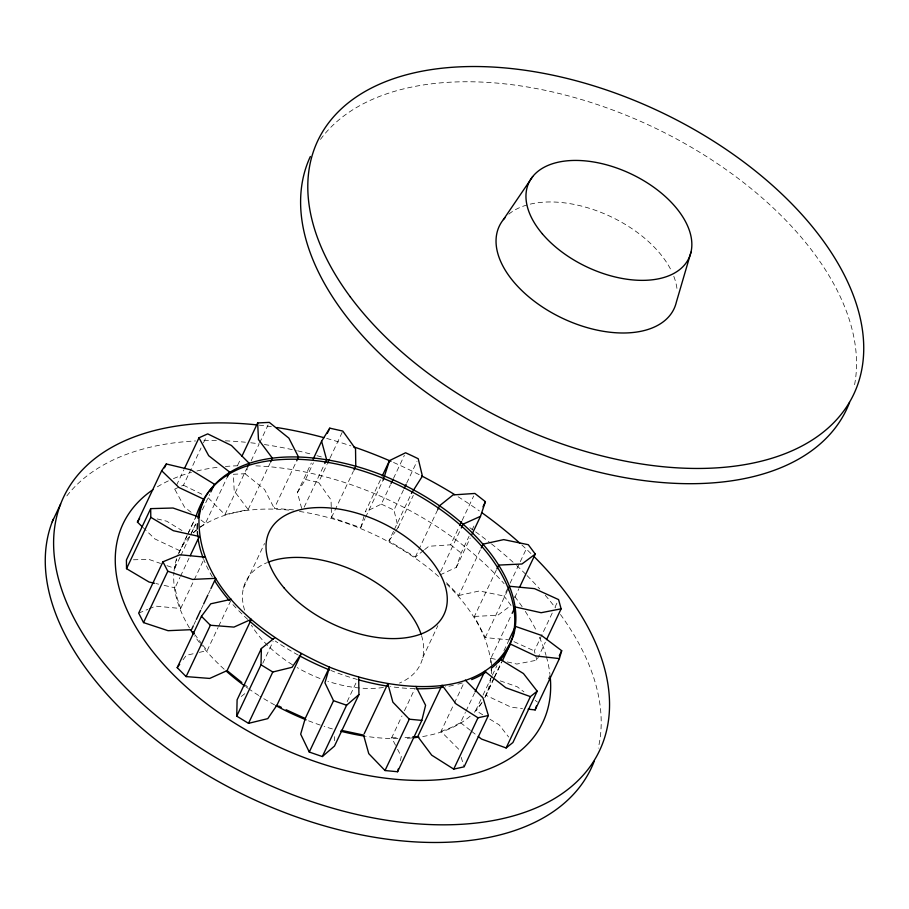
<?xml version="1.0" encoding="UTF-8"?>
<svg xmlns="http://www.w3.org/2000/svg" width="909" height="909" viewBox="0 0 909 909"><rect width="100%" height="100%" fill="white"/><g stroke="black" fill="none" stroke-linecap="round" stroke-linejoin="round"><path stroke-width="0.68" stroke-dasharray="4.54 3.41" d="M491.405 673.649L491.712 668.195M166.983 565.659L174.755 568.352L176.653 559.274M400.301 760.742L401.323 756.618L396.176 746.562M331.262 508.017L331.501 517.516L360.703 527.618L364.498 514.539M440.081 574.897L456.341 567.352L461.147 553.013L469.033 536.333M178.948 553.172L187.152 535.333M301.652 508.37L297.402 492.485L311.31 463.033M191.106 512.256L184.516 507.108L174.721 489.133L175.937 486.565M176.539 485.281L183.823 469.885M181.607 485.997L183.459 485.213L201.048 447.989M203.468 442.853L206.502 436.445M187.765 534.06L195.037 518.653M181.482 547.502L195.378 518.096M191.424 533.026L195.662 524.038M202.343 509.926L209.615 494.519M174.755 568.352L180.221 556.797M180.823 555.513L189.924 536.265M190.526 534.981L195.39 524.709M200.003 527.175L205.4 523.425L226.636 478.498M149.087 608.825L155.587 606.121L180.675 608.496L177.187 598.054L175.028 587.828L179.88 577.556M180.482 576.272L188.981 558.308M237.635 465.283L240.669 458.875M180.675 608.496L204.332 558.444M208.206 497.859L224.932 514.642L246.771 468.442M224.932 514.642L248.146 509.551L234.204 490.905L233.386 474.271L245.055 473.725L247.487 468.589M251.123 460.886L259.008 444.206M259.622 442.922L268.11 424.957M248.146 509.551L269.996 463.351M193.935 624.528L195.753 620.677M201.219 609.132L203.037 605.28M208.502 593.725L210.32 589.884M293.573 509.892L274.257 508.336L296.095 462.136M199.355 652.378L207.161 650.605L218.08 627.505M218.683 626.221L230.818 600.554M243.396 588.214L264.542 543.48M297.402 492.485L305.504 479.498L313.389 462.817M304.174 507.165L324.195 464.817M331.228 506.665L331.046 499.882L318.536 482.406L327.024 464.442M330.058 458.022L342.193 432.354M331.501 517.516L353.34 471.317M262.769 663.331L273.086 641.515M380.428 479.838L365.259 511.926L381.326 504.12L390.427 484.861M360.703 527.618L364.941 518.63M365.554 517.346L383.143 480.122M393.461 478.452L404.38 455.341M395.847 530.833L398.153 527.459L393.961 510.085L403.664 489.542M406.698 483.133L417.015 461.306M423.605 550.434L415.288 557.092L388.95 540.957L393.802 530.686M394.404 529.402L410.788 494.757M398.153 527.459L413.322 495.371M415.288 557.092L437.74 509.608M347.17 701.623L356.873 681.091M424.639 549.604L428.798 546.275L450.625 544.798L459.113 526.822M462.147 520.403L473.68 496.019M440.649 571.625L460.67 529.277M472.066 529.913L473.884 526.061M456.341 567.352L470.237 538.014M422.765 657.639L437.865 625.676M395.54 745.3L391.677 737.756L401.983 715.94M404.414 710.804L414.731 688.988M446.512 582.692L458.772 595.486L480.611 549.286M510.29 639.981L485.258 637.595L474.418 616.427L496.257 570.227M474.418 616.427L497.78 615.257L511.017 605.405L504.029 596.043L507.052 589.623M510.085 583.203L527.072 547.275M485.258 637.595L507.097 591.395M458.704 749.221L440.99 731.45L453.739 704.498M454.341 703.214L464.044 682.682M514.664 597.702L518.903 588.714M440.99 731.45L451.262 727.507L460.533 722.678L465.385 712.406M465.987 711.122L474.487 693.158M491.474 665.218L490.905 658.264L511.528 614.632M482.759 714.815L475.725 710.497L482.395 696.385M482.997 695.101L492.099 675.853M492.383 675.171L496.95 665.581M503.916 650.787L508.767 640.527M485.258 696.351L493.723 678.455M494.326 677.182L501.575 661.843M493.939 678.671L486.054 695.351L511.222 707.236L522.482 708.509M494.541 677.387L501.825 661.979M535.003 653.253L534.322 650.935L552.524 612.427M554.956 607.292L558.592 599.599M507.29 661.922L516.846 664.059L536.844 660.173L545.343 642.209M548.354 678.955L550.172 675.114M481.747 702.873L475.725 710.497M388.95 540.957L395.085 531.958M183.027 659.798L186.356 655.309L194.151 653.548M193.208 532.81L196.219 530.027M241.271 696.499L245.43 693.169M174.721 489.133L179.005 487.099M138.691 613.132L147.792 609.36M458.772 595.486L479.452 590.952L504.029 596.043M405.039 737.631L411.402 737.085M133.418 559.785L148.826 559.387L160.495 563.421M391.677 737.756L397.79 737.699M305.504 479.498L318.536 482.406M155.893 583.555L158.632 584.169M164.097 585.385L175.028 587.828M490.905 658.264L496.359 659.491M157.132 518.914L166.733 521.209L181.993 530.561M500.268 680.886L517.176 686.738L523.925 691.84M513.949 641.652L534.322 650.935M381.326 504.12L393.961 510.085M179.88 550.74L154.814 538.901L143.224 527.686M183.459 485.213L204.718 495.644M489.803 719.133L499.189 724.882L508.631 737.006M245.214 685.011L247.464 686.67M535.174 700.362L537.435 702.066M450.625 544.798L461.147 553.013M201.003 519.982L205.4 523.425M460.533 722.678L470.464 730.427M471.566 731.291L477.089 735.597M245.055 473.725L264.519 489.417L274.257 508.336M202.003 644.22L195.14 634.936M202.809 645.22L207.161 650.605M461.204 757.356L464.113 766.832M535.685 655.571L536.844 660.173M334.455 736.654L334.467 740.699M421.571 635.686A96.649 56.267 25.3 0 1 399.471 683.057M383.393 687.454A96.649 56.267 25.3 0 1 327.854 681.307M320.002 678.5A96.649 56.267 25.3 0 1 297.243 667.626M292.482 664.774A96.649 56.267 25.3 0 1 268.598 646.356M267.621 645.413A96.649 56.267 25.3 0 1 251.407 625.21M244.589 610.166A96.649 56.267 25.3 0 1 266.689 562.796M462.249 682.966A169.301 98.558 25.3 0 1 454.67 685M453.364 685.306A169.301 98.558 25.3 0 1 445.251 686.852M414.606 688.704A169.301 98.558 25.3 0 1 390.472 686.602M357.362 679.489A169.301 98.558 25.3 0 1 330.956 670.49M298.175 655.059A169.301 98.558 25.3 0 1 275.222 640.993M247.725 619.381A169.301 98.558 25.3 0 1 238.044 610.041M236.022 607.939A169.301 98.558 25.3 0 1 231.136 602.599M212.308 576.885A169.301 98.558 25.3 0 1 203.696 559.342M259.122 425.128A296.448 172.562 25.3 0 1 271.348 426.696M326.661 438.422A296.448 172.562 25.3 0 1 350.908 445.887M393.563 462.465A296.448 172.562 25.3 0 1 420.253 475.202M458.091 496.746A296.448 172.562 25.3 0 1 479.35 510.915M521.823 544.946A296.448 172.562 25.3 0 1 531.299 553.876M482.054 702.509A169.301 98.558 25.3 0 1 474.305 712.27M470.146 716.178A169.301 98.558 25.3 0 1 420.299 736.915M411.8 737.938A169.301 98.558 25.3 0 1 404.539 738.438M397.881 738.619A169.301 98.558 25.3 0 1 365.463 736.245M332.41 728.938A169.301 98.558 25.3 0 1 324.149 726.393M320.298 725.109A169.301 98.558 25.3 0 1 307.39 720.348M274.609 704.918A169.301 98.558 25.3 0 1 259.883 696.237M258.69 695.476A169.301 98.558 25.3 0 1 249.373 689.261M248.237 688.465A169.301 98.558 25.3 0 1 245.998 686.874M224.159 669.229A169.301 98.558 25.3 0 1 200.321 643.708M199.469 642.606A169.301 98.558 25.3 0 1 194.651 635.97M189.481 627.983A169.301 98.558 25.3 0 1 173.926 572.284M174.051 570.886A169.301 98.558 25.3 0 1 177.948 554.808M178.471 553.558A169.301 98.558 25.3 0 1 189.651 536.446M193.708 532.458A169.301 98.558 25.3 0 1 199.321 527.913M200.355 527.175A169.301 98.558 25.3 0 1 290.846 510.324M299.459 511.449A169.301 98.558 25.3 0 1 439.74 577.533M446.694 584.033A169.301 98.558 25.3 0 1 491.042 664.956M491.121 666.297A169.301 98.558 25.3 0 1 491.087 674.137M490.712 678.194A169.301 98.558 25.3 0 1 484.099 699.01M66.868 495.894A296.448 172.562 25.3 0 1 195.56 440.945M203.923 440.626A296.448 172.562 25.3 0 1 216.728 440.581M225.387 440.831A296.448 172.562 25.3 0 1 245.407 442.228M250.77 442.785A296.448 172.562 25.3 0 1 258.906 443.785M264.371 444.546A296.448 172.562 25.3 0 1 296.3 450.523M297.697 450.841A296.448 172.562 25.3 0 1 312.969 454.625M316.98 455.704A296.448 172.562 25.3 0 1 323.684 457.602M469.839 527.743A296.448 172.562 25.3 0 1 474.487 531.049M475.646 531.89A296.448 172.562 25.3 0 1 490.326 542.98M491.428 543.855A296.448 172.562 25.3 0 1 515.608 564.557M516.676 565.546A296.448 172.562 25.3 0 1 526.027 574.556M527.038 575.579A296.448 172.562 25.3 0 1 539.73 588.975M545.23 595.247A296.448 172.562 25.3 0 1 555.479 607.871M560.433 614.473A296.448 172.562 25.3 0 1 598.247 748.152M157.359 486.826A232.17 135.157 25.3 0 1 170.835 479.747M173.449 478.611A232.17 135.157 25.3 0 1 191.435 472.407M196.935 470.987A232.17 135.157 25.3 0 1 219.91 467.021M225.387 466.487A232.17 135.157 25.3 0 1 238.01 465.76M255.861 465.851A232.17 135.157 25.3 0 1 504.086 583.658M514.778 596.577A232.17 135.157 25.3 0 1 522.232 606.814M525.288 611.382A232.17 135.157 25.3 0 1 537.014 632.085M539.401 637.232A232.17 135.157 25.3 0 1 546.048 655.378M546.434 656.752A232.17 135.157 25.3 0 1 549.945 674.364M320.479 139.395A296.448 172.562 25.3 0 1 649.799 125.533A296.448 172.562 25.3 0 1 853.903 387.995M508.813 214.138A96.649 56.267 25.3 0 1 593.838 209.752A96.649 56.267 25.3 0 1 670.865 269.746M673.796 276.313A96.649 56.267 25.3 0 1 677.194 291.028"/><path stroke-width="1.36" d="M195.651 517.369C221.057 437.752 324.706 451.375 384.962 476.271C425.946 493.337 464.26 519.028 491.428 554.547C508.347 577.306 521.38 606.814 513.551 635.482C485.372 706.668 385.348 689.431 329.501 667.138C269.439 640.754 196.469 590.611 199.026 517.016L173.017 508.017L150.678 508.631L150.803 517.335L126.533 568.67L149.065 582.033L154.53 583.248M261.372 648.503L261.008 664.797L272.78 672.012L292.05 667.297L301.243 653.798L276.984 705.134L267.78 718.633L248.521 723.348L236.738 716.133L237.101 699.839L261.372 648.503L274.904 637.663M199.026 517.016L200.912 507.938L204.139 499.405L178.982 487.519L161.688 470.748L166.313 463.976L191.004 469.873L214.467 484.258L210.831 491.951M341.375 730.336L363.566 735.074L368.759 753.652L385.018 770.537L397.585 771.741L398.267 768.991M397.585 771.741L421.844 720.405L425.594 705.282L415.936 686.42M509.37 639.243L515.437 626.403L541.446 635.391L561.694 650.719L559.41 658.593L535.14 709.929L528.106 709.145M358.93 694.578L346.602 705.225L333.546 700.714L324.945 682.829L329.501 667.138L305.231 718.485L300.674 734.165L309.276 752.05L322.331 756.561L334.478 746.084L358.93 694.578L358.691 677.239M411.391 493.473L422.412 476.123L418.22 458.738L411.936 455.704L405.596 452.773L389.518 460.59L383.143 480.122M690.988 252.168L676.341 302.186A96.649 56.267 25.3 0 1 560.103 317.127A96.649 56.267 25.3 0 1 505.052 217.671M535.14 709.929L536.39 706.043M472.044 534.185L480.497 516.323L485.406 501.677L474.884 493.451L453.091 494.916L439.558 505.756L437.74 509.608M313.128 459.193L321.593 441.263L329.774 428.162L342.795 431.071L355.533 448.83L355.771 466.181L353.953 470.033M52.256 521.743L60.608 504.097M142.258 526.754L137.429 522.084L161.688 470.748M164.484 467.828L166.313 463.976M150.678 508.631L126.419 559.967L126.533 568.67M184.425 468.601L198.991 437.797L207.718 433.877L231.443 445.49L249.202 463.306L247.384 467.158M204.945 557.16L179.914 554.774L162.95 561.796L138.691 613.132L143.531 622.597L168.051 630.687L191.515 629.664L193.333 625.812M143.531 622.597L167.801 571.261L162.95 561.796M227.239 477.214L229.67 472.089L208.695 455.704L198.991 437.797M190.197 555.74L199.298 536.492L173.335 530.697L150.803 517.335M241.885 456.307L257.656 422.935L269.325 422.39L288.869 438.138L298.516 457L296.698 460.852M270.598 462.067L272.416 458.216L258.474 439.558L257.656 422.935M196.367 619.393L200.605 610.416M203.639 603.996L207.888 595.009M210.922 588.6L215.774 578.329L192.526 579.419L167.801 571.261M201.457 616.313L210.377 625.256L233.965 627.096L251.361 619.279L227.091 670.615L209.695 678.432L186.106 676.591L177.198 667.649L201.457 616.313L210.752 603.803L231.431 599.27M186.106 676.591L210.377 625.256M327.342 433.298L329.774 428.162M324.808 463.533L326.626 459.681L321.593 441.263M327.638 463.158L329.456 459.306M236.738 716.133L261.008 664.797M248.521 723.348L272.78 672.012M382.246 475.986L389.518 460.59M391.04 483.577L392.858 479.725M404.266 488.258L406.096 484.406M309.276 752.05L333.546 700.714M322.331 756.561L346.602 705.225M459.727 525.538L461.545 521.686M461.283 527.993L463.101 524.141L480.497 516.323M364.179 733.79L387.836 683.738L392.87 702.157L409.289 719.201L421.844 720.405M482.986 506.813L485.406 501.677M481.213 548.002L483.031 544.15L503.711 539.616L528.288 544.707L535.287 554.07L519.516 587.43M385.018 770.537L409.289 719.201M412.675 736.972L417.776 736.54L442.047 685.204L455.988 703.85L477.998 717.78L488.372 715.497L483.02 697.93L465.26 680.114M496.871 568.943L498.689 565.091L521.936 564L535.287 554.07M507.699 590.111L509.517 586.26L534.549 588.646L558.592 599.599L561.114 608.837L546.559 639.641M475.089 691.874L484.792 671.331L505.768 687.715L530.39 696.624L537.185 691.181L523.459 673.546L499.984 659.161L498.78 661.729M512.131 613.348L515.164 606.928L541.128 612.723L561.114 608.837M502.438 660.695L510.324 644.015L535.481 655.9L559.41 658.593M417.776 736.54L431.718 755.186L453.727 769.116L477.998 717.78M488.372 715.497L464.113 766.832L453.727 769.116M478.191 736.46L481.497 739.051L506.131 747.959L530.39 696.624M537.185 691.181L512.926 742.517L506.131 747.959M559.274 655.855L561.694 650.719M137.429 522.084L139.634 518.641M503.416 219.569L532.708 176.539M177.198 667.649L179.687 664.286M305.231 718.485L286.108 709.747M276.984 705.134L277.677 705.486M278.881 706.1L281.29 707.316M241.839 682.534L227.091 670.615M192.958 631.778L194.412 633.88M267.95 562.285A96.649 56.267 25.3 0 1 356.862 571.943A96.649 56.267 25.3 0 1 421.162 634.38M197.969 518.266A169.301 98.558 25.3 0 1 406.13 488.815A169.301 98.558 25.3 0 1 491.485 668.16M486.02 672.092A169.301 98.558 25.3 0 1 471.68 679.602M442.467 687.261A169.301 98.558 25.3 0 1 415.992 688.738M387.688 686.181A169.301 98.558 25.3 0 1 358.748 679.875M329.66 669.978A169.301 98.558 25.3 0 1 299.425 655.741M272.927 639.413A169.301 98.558 25.3 0 1 249.782 621.222M229.261 600.44A169.301 98.558 25.3 0 1 214.569 580.612M203.218 558.092A169.301 98.558 25.3 0 1 198.23 539.673M197.844 536.935A169.301 98.558 25.3 0 1 197.367 531.538M197.276 528.89A169.301 98.558 25.3 0 1 197.401 523.698M534.367 556.91A296.448 172.562 25.3 0 1 486.997 821.588A296.448 172.562 25.3 0 1 79.322 627.88A296.448 172.562 25.3 0 1 256.429 424.844M276.847 427.525A296.448 172.562 25.3 0 1 323.99 437.683M353.612 446.808A296.448 172.562 25.3 0 1 390.961 461.317M421.515 475.85A296.448 172.562 25.3 0 1 454.568 494.553M481.679 512.562A296.448 172.562 25.3 0 1 519.743 543.071M418.901 737.119A169.301 98.558 25.3 0 1 413.231 737.79M364.123 736.04A169.301 98.558 25.3 0 1 340.75 731.211M306.106 719.837A169.301 98.558 25.3 0 1 275.859 705.6M244.851 686.045A169.301 98.558 25.3 0 1 226.216 671.069M193.151 633.766A169.301 98.558 25.3 0 1 191.015 630.46M594.202 761.276A296.448 172.562 25.3 0 1 259.054 801.931A296.448 172.562 25.3 0 1 53.301 519.153M550.229 677.012A232.17 135.157 25.3 0 1 275.62 745.437A232.17 135.157 25.3 0 1 152.871 489.735M849.54 402.482A296.448 172.562 25.3 0 1 511.085 441.649A296.448 172.562 25.3 0 1 310.344 156.507M283.983 587.828A96.649 56.267 25.3 0 0 439.888 620.983A96.649 56.267 25.3 0 0 346.068 510.403A96.649 56.267 25.3 0 0 283.983 587.828M542.4 233.897A88.468 51.495 25.3 0 0 685.091 264.246A88.468 51.495 25.3 0 0 599.213 163.041A88.468 51.495 25.3 0 0 542.4 233.897M350.329 296.925A296.448 172.562 25.3 0 0 831.462 424.946A296.448 172.562 25.3 0 0 575.511 80.606A296.448 172.562 25.3 0 0 350.329 296.925"/></g></svg>
